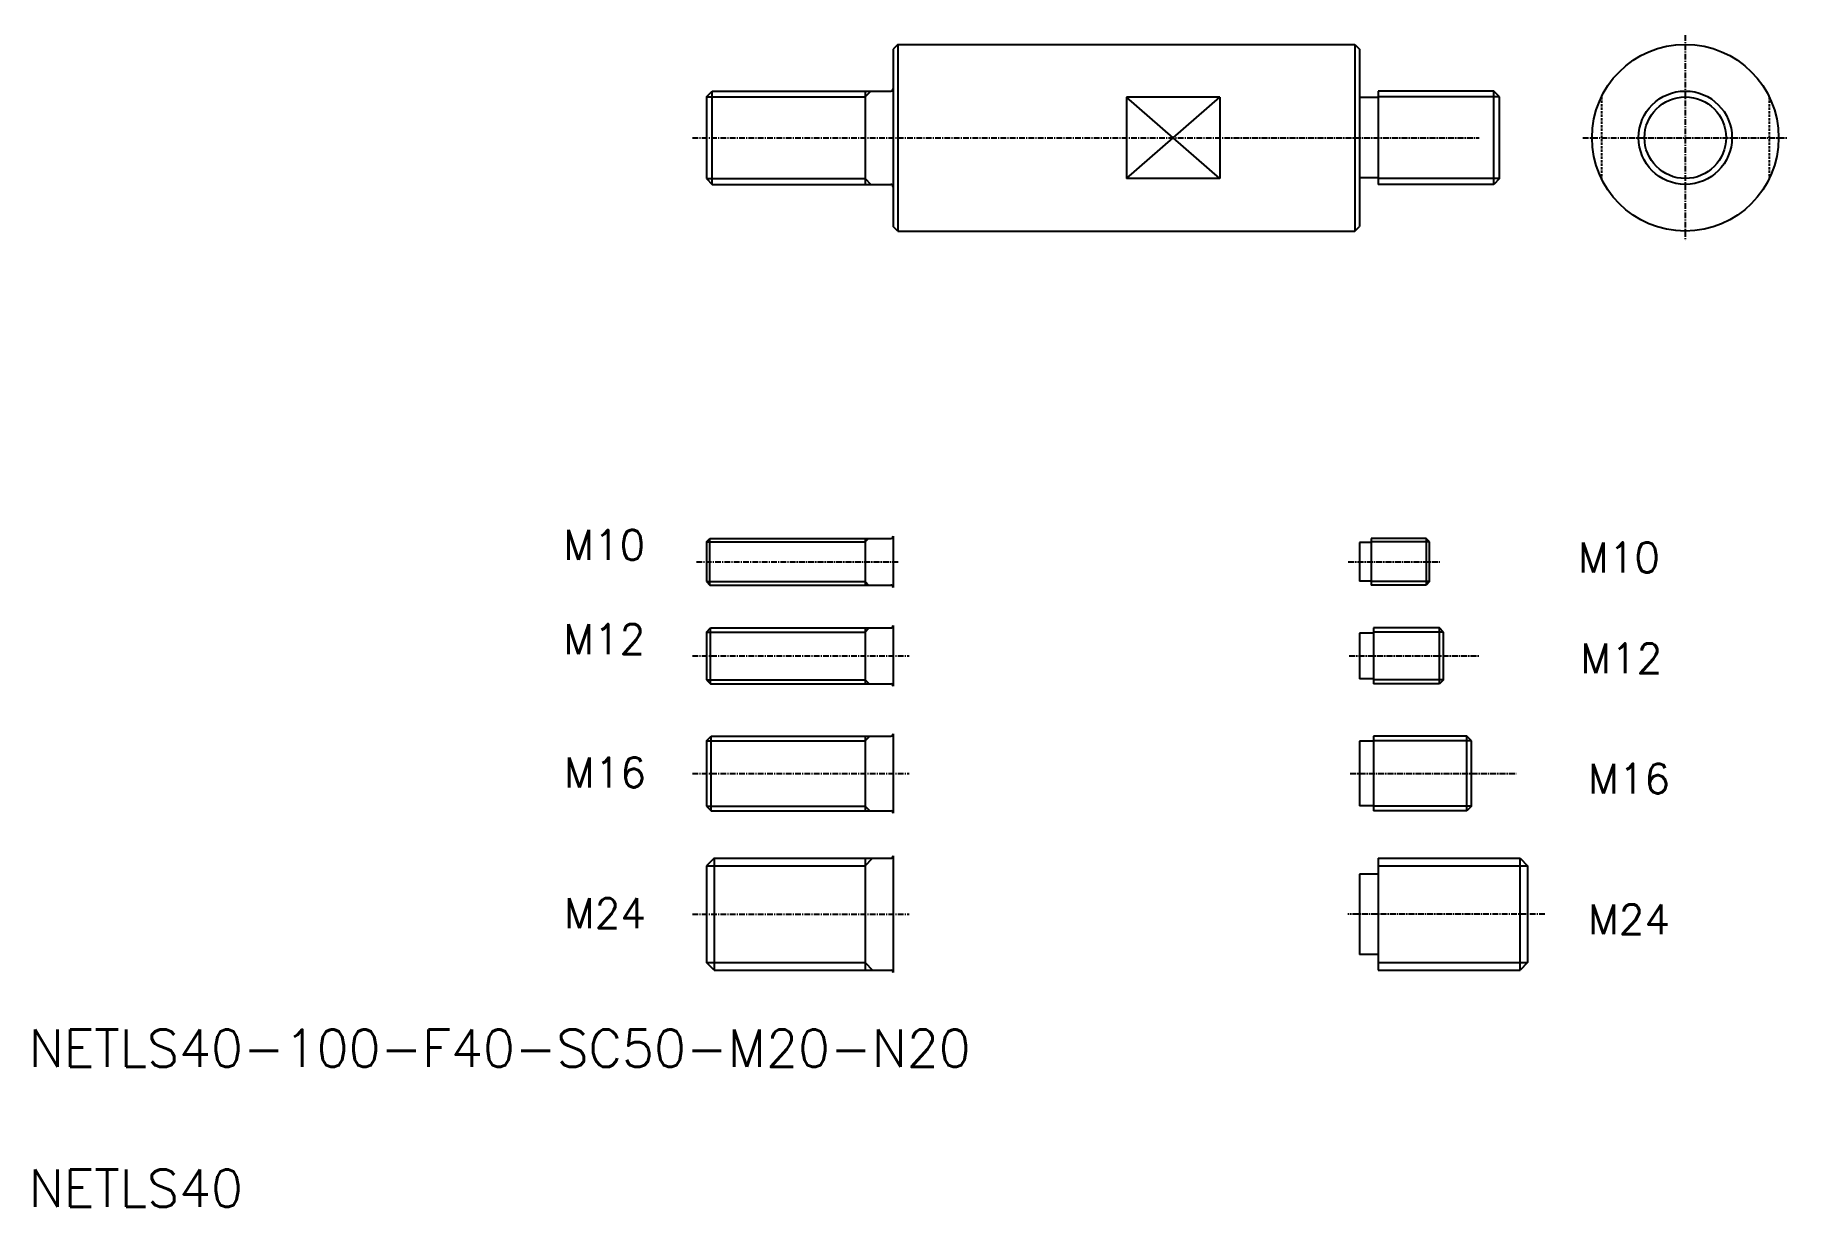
# Model space of a CAD drawing. Extents: x 21 to 397, y 20 to 271.
import ezdxf

# ---------------------------------------------------------------- set-up
doc = ezdxf.new("R2010")
doc.units = 0
doc.linetypes.add('CENTER', pattern=[2, 1.25, -0.25, 0.25, -0.25])
doc.linetypes.add('DASHED', pattern=[0.75, 0.5, -0.25])
doc.layers.get('0').update_dxf_attribs({"linetype": 'CONTINUOUS'})
doc.layers.add('CENTER', color=1, linetype='CENTER')
doc.styles.get("Standard").update_dxf_attribs({"font": 'txt', "height": 6.4, "bigfont": 'BIGFONT'})

msp = doc.modelspace()

# ---------------------------------------------------------------- linework, layer by layer
at = {"color": 7, "linetype": 'CONTINUOUS'}
for p, q in [((206.29, 269.17), (205.29, 268.17)), ((205.29, 268.17), (205.29, 230.17)), ((206.29, 269.17), (304.29, 269.17)), ((206.29, 269.17), (206.29, 229.17)), ((304.29, 269.17), (304.29, 229.17)), ((304.29, 269.17), (305.29, 268.17)), ((305.29, 268.17), (305.29, 230.17)), ((165.29, 257.92), (166.54, 259.17)), ((165.29, 257.92), (165.29, 240.42)), ((166.54, 239.17), (166.54, 259.17)), ((166.54, 259.17), (204.79, 259.17)), ((199.29, 259.17), (199.29, 239.17)), ((255.29, 257.88), (255.29, 240.45)), ((275.29, 257.88), (255.29, 257.88)), ((275.29, 257.88), (275.29, 240.45)), ((309.29, 257.77), (305.29, 257.77)), ((309.29, 259.17), (309.29, 239.17)), ((334.04, 259.17), (309.29, 259.17)), ((334.04, 239.17), (334.04, 259.17)), ((335.29, 257.92), (334.04, 259.17)), ((335.29, 240.42), (335.29, 257.92)), ((309.29, 240.57), (305.29, 240.57)), ((165.29, 240.42), (166.54, 239.17)), ((166.54, 239.17), (204.79, 239.17)), ((275.29, 240.45), (255.29, 240.45)), ((334.04, 239.17), (309.29, 239.17)), ((335.29, 240.42), (334.04, 239.17)), ((206.29, 229.17), (205.29, 230.17)), ((304.29, 229.17), (305.29, 230.17)), ((206.29, 229.17), (304.29, 229.17)), ((165.29, 162.52), (166.04, 163.27)), ((165.29, 162.52), (165.29, 154.02)), ((166.04, 153.27), (166.04, 163.27)), ((166.04, 163.27), (204.79, 163.27)), ((199.29, 163.27), (199.29, 153.27)), ((205.29, 163.77), (205.29, 152.77)), ((305.29, 162.42), (305.29, 154.12)), ((307.79, 162.42), (305.29, 162.42)), ((307.79, 163.27), (307.79, 153.27)), ((319.54, 163.27), (307.79, 163.27)), ((320.29, 162.52), (319.54, 163.27)), ((319.54, 163.27), (319.54, 153.27)), ((320.29, 154.02), (320.29, 162.52)), ((307.79, 154.12), (305.29, 154.12)), ((165.29, 154.02), (166.04, 153.27)), ((166.04, 153.27), (204.79, 153.27)), ((319.54, 153.27), (307.79, 153.27)), ((320.29, 154.02), (319.54, 153.27)), ((165.29, 143.21), (166.16, 144.09)), ((165.29, 143.21), (165.29, 132.96)), ((166.16, 144.09), (204.79, 144.09)), ((166.16, 132.09), (166.16, 144.09)), ((199.29, 144.09), (199.29, 132.09)), ((205.29, 144.59), (205.29, 131.59)), ((305.29, 142.99), (305.29, 133.19)), ((308.29, 142.99), (305.29, 142.99)), ((308.29, 144.09), (308.29, 132.09)), ((322.41, 144.09), (308.29, 144.09)), ((322.41, 132.09), (322.41, 144.09)), ((323.29, 143.21), (322.41, 144.09)), ((323.29, 132.96), (323.29, 143.21)), ((165.29, 132.96), (166.16, 132.09)), ((166.16, 132.09), (204.79, 132.09)), ((173.32, 132.09), (173.32, 132.09)), ((190.48, 132.09), (190.48, 132.09)), ((308.29, 133.19), (305.29, 133.19)), ((322.41, 132.09), (308.29, 132.09)), ((323.29, 132.96), (322.41, 132.09)), ((165.29, 119.9), (166.29, 120.9)), ((166.29, 120.9), (204.79, 120.9)), ((166.29, 104.9), (166.29, 120.9)), ((199.29, 120.9), (199.29, 104.9)), ((205.29, 121.4), (205.29, 104.4)), ((328.29, 120.9), (308.29, 120.9)), ((308.29, 120.9), (308.29, 104.9)), ((328.29, 104.9), (328.29, 120.9)), ((329.29, 119.9), (328.29, 120.9)), ((165.29, 119.9), (165.29, 105.9)), ((305.29, 119.8), (305.29, 106)), ((308.29, 119.8), (305.29, 119.8)), ((329.29, 105.9), (329.29, 119.9)), ((165.29, 105.9), (166.29, 104.9)), ((308.29, 106), (305.29, 106)), ((329.29, 105.9), (328.29, 104.9)), ((166.29, 104.9), (204.79, 104.9)), ((328.29, 104.9), (308.29, 104.9)), ((166.91, 94.74), (165.29, 93.12)), ((166.91, 94.74), (204.79, 94.74)), ((166.91, 94.74), (166.91, 70.74)), ((199.29, 94.74), (199.29, 70.74)), ((205.29, 95.24), (205.29, 70.24)), ((309.29, 94.74), (309.29, 70.74)), ((309.29, 94.74), (339.67, 94.74)), ((339.67, 94.74), (341.29, 93.12)), ((339.67, 70.74), (339.67, 94.74)), ((165.29, 93.12), (165.29, 72.36)), ((305.29, 91.34), (305.29, 74.14)), ((309.29, 91.34), (305.29, 91.34)), ((341.29, 93.12), (341.29, 72.36)), ((166.91, 70.74), (165.29, 72.36)), ((309.29, 74.14), (305.29, 74.14)), ((341.29, 72.36), (339.67, 70.74)), ((166.91, 70.74), (204.79, 70.74)), ((309.29, 70.74), (339.67, 70.74))]:
    msp.add_line(p, q, dxfattribs=at)
at = {"color": 3, "linetype": 'CONTINUOUS'}
for p, q in [((165.29, 257.92), (199.29, 257.92)), ((199.29, 257.92), (200.54, 259.17)), ((255.29, 240.45), (275.29, 257.88)), ((275.29, 240.45), (255.29, 257.88)), ((335.29, 257.92), (309.29, 257.92)), ((165.29, 240.42), (199.29, 240.42)), ((199.29, 240.42), (200.54, 239.17)), ((335.29, 240.42), (309.29, 240.42)), ((165.29, 162.52), (199.29, 162.52)), ((199.29, 162.52), (200.04, 163.27)), ((320.29, 162.52), (307.79, 162.52)), ((165.29, 154.02), (199.29, 154.02)), ((199.29, 154.02), (200.04, 153.27)), ((320.29, 154.02), (307.79, 154.02)), ((165.29, 143.21), (199.29, 143.21)), ((199.29, 143.21), (200.16, 144.09)), ((323.29, 143.21), (308.29, 143.21)), ((165.29, 132.96), (199.29, 132.96)), ((199.29, 132.96), (200.16, 132.09)), ((323.29, 132.96), (308.29, 132.96)), ((199.29, 119.9), (200.29, 120.9)), ((165.29, 119.9), (199.29, 119.9)), ((329.29, 119.9), (308.29, 119.9)), ((165.29, 105.9), (199.29, 105.9)), ((199.29, 105.9), (200.29, 104.9)), ((329.29, 105.9), (308.29, 105.9)), ((199.29, 93.12), (200.91, 94.74)), ((165.29, 93.12), (199.29, 93.12)), ((309.29, 93.12), (341.29, 93.12)), ((165.29, 72.36), (199.29, 72.36)), ((199.29, 72.36), (200.91, 70.74)), ((309.29, 72.36), (341.29, 72.36))]:
    msp.add_line(p, q, dxfattribs=at)
at = {"color": 3, "linetype": 'DASHED'}
for p, q in [((357.1, 257.88), (357.1, 240.45)), ((393.1, 257.88), (393.1, 240.45))]:
    msp.add_line(p, q, dxfattribs=at)
at = {"color": 7, "linetype": 'CONTINUOUS'}
for radius in [20, 10]:
    msp.add_circle((375.1, 249.17), radius, dxfattribs=at)
at = {"color": 3, "linetype": 'CONTINUOUS'}
msp.add_circle((375.1, 249.17), 8.75, dxfattribs=at)
at = {"color": 7, "linetype": 'CONTINUOUS'}
for centre, start, end in [((204.79, 259.67), 270, 0), ((204.79, 238.67), 0, 90), ((204.79, 163.77), 270, 0), ((204.79, 152.77), 0, 90), ((204.79, 144.59), 270, 0), ((204.79, 131.59), 0, 90), ((204.79, 121.4), 270, 0), ((204.79, 104.4), 0, 90), ((204.79, 95.24), 270, 0), ((204.79, 70.24), 0, 90)]:
    msp.add_arc(centre, 0.5, start, end, dxfattribs=at)
at = {"layer": 'CENTER', "color": 1, "linetype": 'CENTER'}
for p, q in [((375.1, 271.17), (375.1, 227.17)), ((162.29, 249.17), (330.93, 249.17)), ((353.1, 249.17), (397.1, 249.17)), ((163.12, 158.27), (206.53, 158.27)), ((302.84, 158.27), (322.45, 158.27)), ((162.29, 138.09), (208.74, 138.09)), ((303.07, 138.09), (330.93, 138.09)), ((162.29, 112.9), (208.74, 112.9)), ((303.29, 112.9), (338.82, 112.9)), ((162.29, 82.74), (208.74, 82.74)), ((345.02, 82.74), (302.79, 82.74))]:
    msp.add_line(p, q, dxfattribs=at)

# ---------------------------------------------------------------- texts
at = {"color": 7, "linetype": 'CONTINUOUS'}
for s, height, p in [('M10', 6.4, (134.59, 158.69)), ('M10', 6.4, (352.1, 156.01)), ('M12', 6.4, (134.59, 138.51)), ('M12', 6.4, (352.6, 134.39)), ('M16', 6.4, (134.76, 109.92)), ('M16', 6.4, (354.26, 108.59)), ('M24', 6.4, (134.76, 79.75)), ('M24', 6.4, (354.26, 78.43)), ('NETLS40-100-F40-SC50-M20-N20', 8, (20, 50)), ('NETLS40', 8, (20, 20))]:
    msp.add_text(s, height=height, dxfattribs=at).set_placement(p)

doc.saveas('drawing.dxf')
